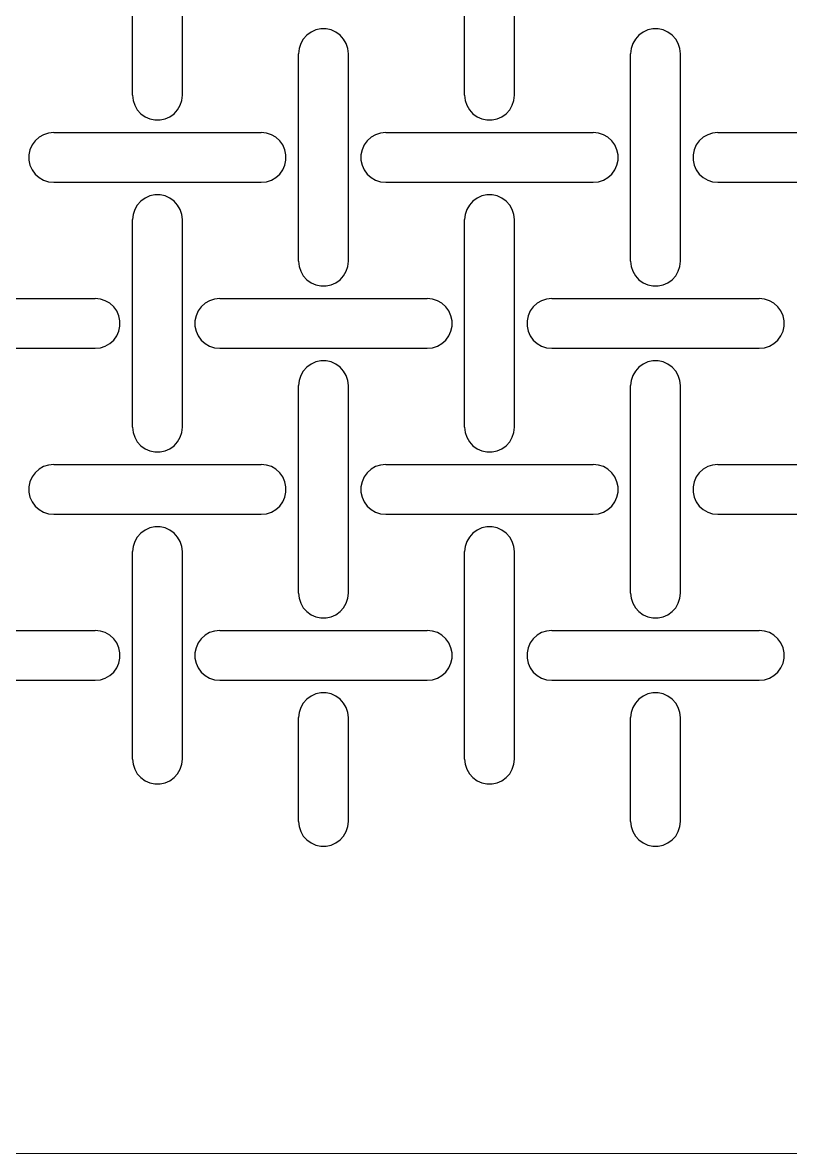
# Model space of a CAD drawing. Header units: metres. Extents: x 0 to 140, y -20 to 220.
# Drawn here: x 41.9 to 88.1, y -20 to 48.1 of the extents above; entities that cross this region are included whole.
import ezdxf

# ---------------------------------------------------------------- set-up
doc = ezdxf.new("R2010")
doc.units = ezdxf.units.M

msp = doc.modelspace()

# ---------------------------------------------------------------- linework, layer by layer
for p, q in [((48.5, 43.75), (48.5, 56.25)), ((51.5, 43.75), (51.5, 56.25)), ((68.5, 43.75), (68.5, 56.25)), ((71.5, 43.75), (71.5, 56.25)), ((59.843, 47.742), (59.536, 47.677)), ((60.157, 47.742), (59.843, 47.742)), ((60.464, 47.677), (60.157, 47.742)), ((79.843, 47.742), (79.536, 47.677)), ((80.157, 47.742), (79.843, 47.742)), ((80.464, 47.677), (80.157, 47.742)), ((58.786, 47.132), (58.63, 46.86)), ((58.996, 47.365), (58.786, 47.132)), ((59.25, 47.549), (58.996, 47.365)), ((59.536, 47.677), (59.25, 47.549)), ((60.75, 47.549), (60.464, 47.677)), ((61.004, 47.365), (60.75, 47.549)), ((61.214, 47.132), (61.004, 47.365)), ((61.37, 46.86), (61.214, 47.132)), ((78.786, 47.132), (78.63, 46.86)), ((78.996, 47.365), (78.786, 47.132)), ((79.25, 47.549), (78.996, 47.365)), ((79.536, 47.677), (79.25, 47.549)), ((80.75, 47.549), (80.464, 47.677)), ((81.004, 47.365), (80.75, 47.549)), ((81.214, 47.132), (81.004, 47.365)), ((81.37, 46.86), (81.214, 47.132)), ((58.533, 46.562), (58.5, 46.25)), ((58.63, 46.86), (58.533, 46.562)), ((61.467, 46.562), (61.37, 46.86)), ((61.5, 46.25), (61.467, 46.562)), ((78.533, 46.562), (78.5, 46.25)), ((78.63, 46.86), (78.533, 46.562)), ((81.467, 46.562), (81.37, 46.86)), ((81.5, 46.25), (81.467, 46.562)), ((58.5, 33.75), (58.5, 46.25)), ((61.5, 33.75), (61.5, 46.25)), ((78.5, 33.75), (78.5, 46.25)), ((81.5, 33.75), (81.5, 46.25)), ((48.5, 43.75), (48.533, 43.438)), ((51.467, 43.438), (51.5, 43.75)), ((68.5, 43.75), (68.533, 43.438)), ((71.467, 43.438), (71.5, 43.75)), ((48.533, 43.438), (48.63, 43.14)), ((48.63, 43.14), (48.786, 42.868)), ((51.214, 42.868), (51.37, 43.14)), ((51.37, 43.14), (51.467, 43.438)), ((68.533, 43.438), (68.63, 43.14)), ((68.63, 43.14), (68.786, 42.868)), ((71.214, 42.868), (71.37, 43.14)), ((71.37, 43.14), (71.467, 43.438)), ((48.786, 42.868), (48.996, 42.635)), ((48.996, 42.635), (49.25, 42.451)), ((49.25, 42.451), (49.536, 42.323)), ((49.536, 42.323), (49.843, 42.258)), ((49.843, 42.258), (50.157, 42.258)), ((50.157, 42.258), (50.464, 42.323)), ((50.464, 42.323), (50.75, 42.451)), ((50.75, 42.451), (51.004, 42.635)), ((51.004, 42.635), (51.214, 42.868)), ((68.786, 42.868), (68.996, 42.635)), ((68.996, 42.635), (69.25, 42.451)), ((69.25, 42.451), (69.536, 42.323)), ((69.536, 42.323), (69.843, 42.258)), ((69.843, 42.258), (70.157, 42.258)), ((70.157, 42.258), (70.464, 42.323)), ((70.464, 42.323), (70.75, 42.451)), ((70.75, 42.451), (71.004, 42.635)), ((71.004, 42.635), (71.214, 42.868)), ((42.635, 41.004), (42.451, 40.75)), ((42.868, 41.214), (42.635, 41.004)), ((43.14, 41.37), (42.868, 41.214)), ((43.438, 41.467), (43.14, 41.37)), ((43.75, 41.5), (43.438, 41.467)), ((43.75, 41.5), (56.25, 41.5)), ((56.562, 41.467), (56.25, 41.5)), ((56.86, 41.37), (56.562, 41.467)), ((57.132, 41.214), (56.86, 41.37)), ((57.365, 41.004), (57.132, 41.214)), ((57.549, 40.75), (57.365, 41.004)), ((62.635, 41.004), (62.451, 40.75)), ((62.868, 41.214), (62.635, 41.004)), ((63.14, 41.37), (62.868, 41.214)), ((63.438, 41.467), (63.14, 41.37)), ((63.75, 41.5), (63.438, 41.467)), ((63.75, 41.5), (76.25, 41.5)), ((76.562, 41.467), (76.25, 41.5)), ((76.86, 41.37), (76.562, 41.467)), ((77.132, 41.214), (76.86, 41.37)), ((77.365, 41.004), (77.132, 41.214)), ((77.549, 40.75), (77.365, 41.004)), ((82.635, 41.004), (82.451, 40.75)), ((82.868, 41.214), (82.635, 41.004)), ((83.14, 41.37), (82.868, 41.214)), ((83.438, 41.467), (83.14, 41.37)), ((83.75, 41.5), (83.438, 41.467)), ((83.75, 41.5), (96.25, 41.5)), ((42.323, 40.464), (42.258, 40.157)), ((42.451, 40.75), (42.323, 40.464)), ((57.677, 40.464), (57.549, 40.75)), ((57.742, 40.157), (57.677, 40.464)), ((62.323, 40.464), (62.258, 40.157)), ((62.451, 40.75), (62.323, 40.464)), ((77.677, 40.464), (77.549, 40.75)), ((77.742, 40.157), (77.677, 40.464)), ((82.323, 40.464), (82.258, 40.157)), ((82.451, 40.75), (82.323, 40.464)), ((42.258, 40.157), (42.258, 39.843)), ((42.258, 39.843), (42.323, 39.536)), ((42.323, 39.536), (42.451, 39.25)), ((57.549, 39.25), (57.677, 39.536)), ((57.677, 39.536), (57.742, 39.843)), ((57.742, 39.843), (57.742, 40.157)), ((62.258, 40.157), (62.258, 39.843)), ((62.258, 39.843), (62.323, 39.536)), ((62.323, 39.536), (62.451, 39.25)), ((77.549, 39.25), (77.677, 39.536)), ((77.677, 39.536), (77.742, 39.843)), ((77.742, 39.843), (77.742, 40.157)), ((82.258, 40.157), (82.258, 39.843)), ((82.258, 39.843), (82.323, 39.536)), ((82.323, 39.536), (82.451, 39.25)), ((42.451, 39.25), (42.635, 38.996)), ((42.635, 38.996), (42.868, 38.786)), ((57.132, 38.786), (57.365, 38.996)), ((57.365, 38.996), (57.549, 39.25)), ((62.451, 39.25), (62.635, 38.996)), ((62.635, 38.996), (62.868, 38.786)), ((77.132, 38.786), (77.365, 38.996)), ((77.365, 38.996), (77.549, 39.25)), ((82.451, 39.25), (82.635, 38.996)), ((82.635, 38.996), (82.868, 38.786)), ((42.868, 38.786), (43.14, 38.63)), ((43.14, 38.63), (43.438, 38.533)), ((43.438, 38.533), (43.75, 38.5)), ((43.75, 38.5), (56.25, 38.5)), ((56.25, 38.5), (56.562, 38.533)), ((56.562, 38.533), (56.86, 38.63)), ((56.86, 38.63), (57.132, 38.786)), ((62.868, 38.786), (63.14, 38.63)), ((63.14, 38.63), (63.438, 38.533)), ((63.438, 38.533), (63.75, 38.5)), ((63.75, 38.5), (76.25, 38.5)), ((76.25, 38.5), (76.562, 38.533)), ((76.562, 38.533), (76.86, 38.63)), ((76.86, 38.63), (77.132, 38.786)), ((82.868, 38.786), (83.14, 38.63)), ((83.14, 38.63), (83.438, 38.533)), ((83.438, 38.533), (83.75, 38.5)), ((83.75, 38.5), (96.25, 38.5)), ((49.25, 37.549), (48.996, 37.365)), ((49.536, 37.677), (49.25, 37.549)), ((49.843, 37.742), (49.536, 37.677)), ((50.157, 37.742), (49.843, 37.742)), ((50.464, 37.677), (50.157, 37.742)), ((50.75, 37.549), (50.464, 37.677)), ((51.004, 37.365), (50.75, 37.549)), ((69.25, 37.549), (68.996, 37.365)), ((69.536, 37.677), (69.25, 37.549)), ((69.843, 37.742), (69.536, 37.677)), ((70.157, 37.742), (69.843, 37.742)), ((70.464, 37.677), (70.157, 37.742)), ((70.75, 37.549), (70.464, 37.677)), ((71.004, 37.365), (70.75, 37.549)), ((48.63, 36.86), (48.533, 36.562)), ((48.786, 37.132), (48.63, 36.86)), ((48.996, 37.365), (48.786, 37.132)), ((51.214, 37.132), (51.004, 37.365)), ((51.37, 36.86), (51.214, 37.132)), ((51.467, 36.562), (51.37, 36.86)), ((68.63, 36.86), (68.533, 36.562)), ((68.786, 37.132), (68.63, 36.86)), ((68.996, 37.365), (68.786, 37.132)), ((71.214, 37.132), (71.004, 37.365)), ((71.37, 36.86), (71.214, 37.132)), ((71.467, 36.562), (71.37, 36.86)), ((48.533, 36.562), (48.5, 36.25)), ((48.5, 23.75), (48.5, 36.25)), ((51.5, 36.25), (51.467, 36.562)), ((51.5, 23.75), (51.5, 36.25)), ((68.533, 36.562), (68.5, 36.25)), ((68.5, 23.75), (68.5, 36.25)), ((71.5, 36.25), (71.467, 36.562)), ((71.5, 23.75), (71.5, 36.25)), ((58.5, 33.75), (58.533, 33.438)), ((58.533, 33.438), (58.63, 33.14)), ((61.37, 33.14), (61.467, 33.438)), ((61.467, 33.438), (61.5, 33.75)), ((78.5, 33.75), (78.533, 33.438)), ((78.533, 33.438), (78.63, 33.14)), ((81.37, 33.14), (81.467, 33.438)), ((81.467, 33.438), (81.5, 33.75)), ((58.63, 33.14), (58.786, 32.868)), ((58.786, 32.868), (58.996, 32.635)), ((61.004, 32.635), (61.214, 32.868)), ((61.214, 32.868), (61.37, 33.14)), ((78.63, 33.14), (78.786, 32.868)), ((78.786, 32.868), (78.996, 32.635)), ((81.004, 32.635), (81.214, 32.868)), ((81.214, 32.868), (81.37, 33.14)), ((58.996, 32.635), (59.25, 32.451)), ((59.25, 32.451), (59.536, 32.323)), ((59.536, 32.323), (59.843, 32.258)), ((59.843, 32.258), (60.157, 32.258)), ((60.157, 32.258), (60.464, 32.323)), ((60.464, 32.323), (60.75, 32.451)), ((60.75, 32.451), (61.004, 32.635)), ((78.996, 32.635), (79.25, 32.451)), ((79.25, 32.451), (79.536, 32.323)), ((79.536, 32.323), (79.843, 32.258)), ((79.843, 32.258), (80.157, 32.258)), ((80.157, 32.258), (80.464, 32.323)), ((80.464, 32.323), (80.75, 32.451)), ((80.75, 32.451), (81.004, 32.635)), ((33.75, 31.5), (46.25, 31.5)), ((46.562, 31.467), (46.25, 31.5)), ((46.86, 31.37), (46.562, 31.467)), ((47.132, 31.214), (46.86, 31.37)), ((53.14, 31.37), (52.868, 31.214)), ((53.438, 31.467), (53.14, 31.37)), ((53.75, 31.5), (53.438, 31.467)), ((53.75, 31.5), (66.25, 31.5)), ((66.562, 31.467), (66.25, 31.5)), ((66.86, 31.37), (66.562, 31.467)), ((67.132, 31.214), (66.86, 31.37)), ((73.14, 31.37), (72.868, 31.214)), ((73.438, 31.467), (73.14, 31.37)), ((73.75, 31.5), (73.438, 31.467)), ((73.75, 31.5), (86.25, 31.5)), ((86.562, 31.467), (86.25, 31.5)), ((86.86, 31.37), (86.562, 31.467)), ((87.132, 31.214), (86.86, 31.37)), ((47.365, 31.004), (47.132, 31.214)), ((47.549, 30.75), (47.365, 31.004)), ((47.677, 30.464), (47.549, 30.75)), ((52.451, 30.75), (52.323, 30.464)), ((52.635, 31.004), (52.451, 30.75)), ((52.868, 31.214), (52.635, 31.004)), ((67.365, 31.004), (67.132, 31.214)), ((67.549, 30.75), (67.365, 31.004)), ((67.677, 30.464), (67.549, 30.75)), ((72.451, 30.75), (72.323, 30.464)), ((72.635, 31.004), (72.451, 30.75)), ((72.868, 31.214), (72.635, 31.004)), ((87.365, 31.004), (87.132, 31.214)), ((87.549, 30.75), (87.365, 31.004)), ((87.677, 30.464), (87.549, 30.75)), ((47.742, 30.157), (47.677, 30.464)), ((47.742, 29.843), (47.742, 30.157)), ((52.323, 30.464), (52.258, 30.157)), ((52.258, 30.157), (52.258, 29.843)), ((67.742, 30.157), (67.677, 30.464)), ((67.742, 29.843), (67.742, 30.157)), ((72.323, 30.464), (72.258, 30.157)), ((72.258, 30.157), (72.258, 29.843)), ((87.742, 30.157), (87.677, 30.464)), ((87.742, 29.843), (87.742, 30.157)), ((47.549, 29.25), (47.677, 29.536)), ((47.677, 29.536), (47.742, 29.843)), ((52.258, 29.843), (52.323, 29.536)), ((52.323, 29.536), (52.451, 29.25)), ((67.549, 29.25), (67.677, 29.536)), ((67.677, 29.536), (67.742, 29.843)), ((72.258, 29.843), (72.323, 29.536)), ((72.323, 29.536), (72.451, 29.25)), ((87.549, 29.25), (87.677, 29.536)), ((87.677, 29.536), (87.742, 29.843)), ((46.562, 28.533), (46.86, 28.63)), ((46.86, 28.63), (47.132, 28.786)), ((47.132, 28.786), (47.365, 28.996)), ((47.365, 28.996), (47.549, 29.25)), ((52.451, 29.25), (52.635, 28.996)), ((52.635, 28.996), (52.868, 28.786)), ((52.868, 28.786), (53.14, 28.63)), ((53.14, 28.63), (53.438, 28.533)), ((66.562, 28.533), (66.86, 28.63)), ((66.86, 28.63), (67.132, 28.786)), ((67.132, 28.786), (67.365, 28.996)), ((67.365, 28.996), (67.549, 29.25)), ((72.451, 29.25), (72.635, 28.996)), ((72.635, 28.996), (72.868, 28.786)), ((72.868, 28.786), (73.14, 28.63)), ((73.14, 28.63), (73.438, 28.533)), ((86.562, 28.533), (86.86, 28.63)), ((86.86, 28.63), (87.132, 28.786)), ((87.132, 28.786), (87.365, 28.996)), ((87.365, 28.996), (87.549, 29.25)), ((33.75, 28.5), (46.25, 28.5)), ((46.25, 28.5), (46.562, 28.533)), ((53.438, 28.533), (53.75, 28.5)), ((53.75, 28.5), (66.25, 28.5)), ((66.25, 28.5), (66.562, 28.533)), ((73.438, 28.533), (73.75, 28.5)), ((73.75, 28.5), (86.25, 28.5)), ((86.25, 28.5), (86.562, 28.533)), ((58.996, 27.365), (58.786, 27.132)), ((59.25, 27.549), (58.996, 27.365)), ((59.536, 27.677), (59.25, 27.549)), ((59.843, 27.742), (59.536, 27.677)), ((60.157, 27.742), (59.843, 27.742)), ((60.464, 27.677), (60.157, 27.742)), ((60.75, 27.549), (60.464, 27.677)), ((61.004, 27.365), (60.75, 27.549)), ((61.214, 27.132), (61.004, 27.365)), ((78.996, 27.365), (78.786, 27.132)), ((79.25, 27.549), (78.996, 27.365)), ((79.536, 27.677), (79.25, 27.549)), ((79.843, 27.742), (79.536, 27.677)), ((80.157, 27.742), (79.843, 27.742)), ((80.464, 27.677), (80.157, 27.742)), ((80.75, 27.549), (80.464, 27.677)), ((81.004, 27.365), (80.75, 27.549)), ((81.214, 27.132), (81.004, 27.365)), ((58.63, 26.86), (58.533, 26.562)), ((58.786, 27.132), (58.63, 26.86)), ((61.37, 26.86), (61.214, 27.132)), ((61.467, 26.562), (61.37, 26.86)), ((78.63, 26.86), (78.533, 26.562)), ((78.786, 27.132), (78.63, 26.86)), ((81.37, 26.86), (81.214, 27.132)), ((81.467, 26.562), (81.37, 26.86)), ((58.533, 26.562), (58.5, 26.25)), ((58.5, 13.75), (58.5, 26.25)), ((61.5, 26.25), (61.467, 26.562)), ((61.5, 13.75), (61.5, 26.25)), ((78.533, 26.562), (78.5, 26.25)), ((78.5, 13.75), (78.5, 26.25)), ((81.5, 26.25), (81.467, 26.562)), ((81.5, 13.75), (81.5, 26.25)), ((48.5, 23.75), (48.533, 23.438)), ((48.533, 23.438), (48.63, 23.14)), ((51.37, 23.14), (51.467, 23.438)), ((51.467, 23.438), (51.5, 23.75)), ((68.5, 23.75), (68.533, 23.438)), ((68.533, 23.438), (68.63, 23.14)), ((71.37, 23.14), (71.467, 23.438)), ((71.467, 23.438), (71.5, 23.75)), ((48.63, 23.14), (48.786, 22.868)), ((48.786, 22.868), (48.996, 22.635)), ((48.996, 22.635), (49.25, 22.451)), ((50.75, 22.451), (51.004, 22.635)), ((51.004, 22.635), (51.214, 22.868)), ((51.214, 22.868), (51.37, 23.14)), ((68.63, 23.14), (68.786, 22.868)), ((68.786, 22.868), (68.996, 22.635)), ((68.996, 22.635), (69.25, 22.451)), ((70.75, 22.451), (71.004, 22.635)), ((71.004, 22.635), (71.214, 22.868)), ((71.214, 22.868), (71.37, 23.14)), ((49.25, 22.451), (49.536, 22.323)), ((49.536, 22.323), (49.843, 22.258)), ((49.843, 22.258), (50.157, 22.258)), ((50.157, 22.258), (50.464, 22.323)), ((50.464, 22.323), (50.75, 22.451)), ((69.25, 22.451), (69.536, 22.323)), ((69.536, 22.323), (69.843, 22.258)), ((69.843, 22.258), (70.157, 22.258)), ((70.157, 22.258), (70.464, 22.323)), ((70.464, 22.323), (70.75, 22.451)), ((42.868, 21.214), (42.635, 21.004)), ((43.14, 21.37), (42.868, 21.214)), ((43.438, 21.467), (43.14, 21.37)), ((43.75, 21.5), (43.438, 21.467)), ((43.75, 21.5), (56.25, 21.5)), ((56.562, 21.467), (56.25, 21.5)), ((56.86, 21.37), (56.562, 21.467)), ((57.132, 21.214), (56.86, 21.37)), ((57.365, 21.004), (57.132, 21.214)), ((62.868, 21.214), (62.635, 21.004)), ((63.14, 21.37), (62.868, 21.214)), ((63.438, 21.467), (63.14, 21.37)), ((63.75, 21.5), (63.438, 21.467)), ((63.75, 21.5), (76.25, 21.5)), ((76.562, 21.467), (76.25, 21.5)), ((76.86, 21.37), (76.562, 21.467)), ((77.132, 21.214), (76.86, 21.37)), ((77.365, 21.004), (77.132, 21.214)), ((82.868, 21.214), (82.635, 21.004)), ((83.14, 21.37), (82.868, 21.214)), ((83.438, 21.467), (83.14, 21.37)), ((83.75, 21.5), (83.438, 21.467)), ((83.75, 21.5), (96.25, 21.5)), ((42.323, 20.464), (42.258, 20.157)), ((42.451, 20.75), (42.323, 20.464)), ((42.635, 21.004), (42.451, 20.75)), ((57.549, 20.75), (57.365, 21.004)), ((57.677, 20.464), (57.549, 20.75)), ((57.742, 20.157), (57.677, 20.464)), ((62.323, 20.464), (62.258, 20.157)), ((62.451, 20.75), (62.323, 20.464)), ((62.635, 21.004), (62.451, 20.75)), ((77.549, 20.75), (77.365, 21.004)), ((77.677, 20.464), (77.549, 20.75)), ((77.742, 20.157), (77.677, 20.464)), ((82.323, 20.464), (82.258, 20.157)), ((82.451, 20.75), (82.323, 20.464)), ((82.635, 21.004), (82.451, 20.75)), ((42.258, 20.157), (42.258, 19.843)), ((42.258, 19.843), (42.323, 19.536)), ((57.677, 19.536), (57.742, 19.843)), ((57.742, 19.843), (57.742, 20.157)), ((62.258, 20.157), (62.258, 19.843)), ((62.258, 19.843), (62.323, 19.536)), ((77.677, 19.536), (77.742, 19.843)), ((77.742, 19.843), (77.742, 20.157)), ((82.258, 20.157), (82.258, 19.843)), ((82.258, 19.843), (82.323, 19.536)), ((42.323, 19.536), (42.451, 19.25)), ((42.451, 19.25), (42.635, 18.996)), ((57.365, 18.996), (57.549, 19.25)), ((57.549, 19.25), (57.677, 19.536)), ((62.323, 19.536), (62.451, 19.25)), ((62.451, 19.25), (62.635, 18.996)), ((77.365, 18.996), (77.549, 19.25)), ((77.549, 19.25), (77.677, 19.536)), ((82.323, 19.536), (82.451, 19.25)), ((82.451, 19.25), (82.635, 18.996)), ((42.635, 18.996), (42.868, 18.786)), ((42.868, 18.786), (43.14, 18.63)), ((43.14, 18.63), (43.438, 18.533)), ((43.438, 18.533), (43.75, 18.5)), ((43.75, 18.5), (56.25, 18.5)), ((56.25, 18.5), (56.562, 18.533)), ((56.562, 18.533), (56.86, 18.63)), ((56.86, 18.63), (57.132, 18.786)), ((57.132, 18.786), (57.365, 18.996)), ((62.635, 18.996), (62.868, 18.786)), ((62.868, 18.786), (63.14, 18.63)), ((63.14, 18.63), (63.438, 18.533)), ((63.438, 18.533), (63.75, 18.5)), ((63.75, 18.5), (76.25, 18.5)), ((76.25, 18.5), (76.562, 18.533)), ((76.562, 18.533), (76.86, 18.63)), ((76.86, 18.63), (77.132, 18.786)), ((77.132, 18.786), (77.365, 18.996)), ((82.635, 18.996), (82.868, 18.786)), ((82.868, 18.786), (83.14, 18.63)), ((83.14, 18.63), (83.438, 18.533)), ((83.438, 18.533), (83.75, 18.5)), ((83.75, 18.5), (96.25, 18.5)), ((49.843, 17.742), (49.536, 17.677)), ((50.157, 17.742), (49.843, 17.742)), ((50.464, 17.677), (50.157, 17.742)), ((69.843, 17.742), (69.536, 17.677)), ((70.157, 17.742), (69.843, 17.742)), ((70.464, 17.677), (70.157, 17.742)), ((48.786, 17.132), (48.63, 16.86)), ((48.996, 17.365), (48.786, 17.132)), ((49.25, 17.549), (48.996, 17.365)), ((49.536, 17.677), (49.25, 17.549)), ((50.75, 17.549), (50.464, 17.677)), ((51.004, 17.365), (50.75, 17.549)), ((51.214, 17.132), (51.004, 17.365)), ((51.37, 16.86), (51.214, 17.132)), ((68.786, 17.132), (68.63, 16.86)), ((68.996, 17.365), (68.786, 17.132)), ((69.25, 17.549), (68.996, 17.365)), ((69.536, 17.677), (69.25, 17.549)), ((70.75, 17.549), (70.464, 17.677)), ((71.004, 17.365), (70.75, 17.549)), ((71.214, 17.132), (71.004, 17.365)), ((71.37, 16.86), (71.214, 17.132)), ((48.533, 16.562), (48.5, 16.25)), ((48.63, 16.86), (48.533, 16.562)), ((51.467, 16.562), (51.37, 16.86)), ((51.5, 16.25), (51.467, 16.562)), ((68.533, 16.562), (68.5, 16.25)), ((68.63, 16.86), (68.533, 16.562)), ((71.467, 16.562), (71.37, 16.86)), ((71.5, 16.25), (71.467, 16.562)), ((48.5, 3.75), (48.5, 16.25)), ((51.5, 3.75), (51.5, 16.25)), ((68.5, 3.75), (68.5, 16.25)), ((71.5, 3.75), (71.5, 16.25)), ((58.5, 13.75), (58.533, 13.438)), ((61.467, 13.438), (61.5, 13.75)), ((78.5, 13.75), (78.533, 13.438)), ((81.467, 13.438), (81.5, 13.75)), ((58.533, 13.438), (58.63, 13.14)), ((58.63, 13.14), (58.786, 12.868)), ((61.214, 12.868), (61.37, 13.14)), ((61.37, 13.14), (61.467, 13.438)), ((78.533, 13.438), (78.63, 13.14)), ((78.63, 13.14), (78.786, 12.868)), ((81.214, 12.868), (81.37, 13.14)), ((81.37, 13.14), (81.467, 13.438)), ((58.786, 12.868), (58.996, 12.635)), ((58.996, 12.635), (59.25, 12.451)), ((59.25, 12.451), (59.536, 12.323)), ((59.536, 12.323), (59.843, 12.258)), ((60.157, 12.258), (60.464, 12.323)), ((60.464, 12.323), (60.75, 12.451)), ((60.75, 12.451), (61.004, 12.635)), ((61.004, 12.635), (61.214, 12.868)), ((78.786, 12.868), (78.996, 12.635)), ((78.996, 12.635), (79.25, 12.451)), ((79.25, 12.451), (79.536, 12.323)), ((79.536, 12.323), (79.843, 12.258)), ((80.157, 12.258), (80.464, 12.323)), ((80.464, 12.323), (80.75, 12.451)), ((80.75, 12.451), (81.004, 12.635)), ((81.004, 12.635), (81.214, 12.868)), ((59.843, 12.258), (60.157, 12.258)), ((79.843, 12.258), (80.157, 12.258)), ((33.75, 11.5), (46.25, 11.5)), ((46.562, 11.467), (46.25, 11.5)), ((46.86, 11.37), (46.562, 11.467)), ((47.132, 11.214), (46.86, 11.37)), ((47.365, 11.004), (47.132, 11.214)), ((47.549, 10.75), (47.365, 11.004)), ((52.635, 11.004), (52.451, 10.75)), ((52.868, 11.214), (52.635, 11.004)), ((53.14, 11.37), (52.868, 11.214)), ((53.438, 11.467), (53.14, 11.37)), ((53.75, 11.5), (53.438, 11.467)), ((53.75, 11.5), (66.25, 11.5)), ((66.562, 11.467), (66.25, 11.5)), ((66.86, 11.37), (66.562, 11.467)), ((67.132, 11.214), (66.86, 11.37)), ((67.365, 11.004), (67.132, 11.214)), ((67.549, 10.75), (67.365, 11.004)), ((72.635, 11.004), (72.451, 10.75)), ((72.868, 11.214), (72.635, 11.004)), ((73.14, 11.37), (72.868, 11.214)), ((73.438, 11.467), (73.14, 11.37)), ((73.75, 11.5), (73.438, 11.467)), ((73.75, 11.5), (86.25, 11.5)), ((86.562, 11.467), (86.25, 11.5)), ((86.86, 11.37), (86.562, 11.467)), ((87.132, 11.214), (86.86, 11.37)), ((87.365, 11.004), (87.132, 11.214)), ((87.549, 10.75), (87.365, 11.004)), ((47.677, 10.464), (47.549, 10.75)), ((47.742, 10.157), (47.677, 10.464)), ((52.323, 10.464), (52.258, 10.157)), ((52.451, 10.75), (52.323, 10.464)), ((67.677, 10.464), (67.549, 10.75)), ((67.742, 10.157), (67.677, 10.464)), ((72.323, 10.464), (72.258, 10.157)), ((72.451, 10.75), (72.323, 10.464)), ((87.677, 10.464), (87.549, 10.75)), ((87.742, 10.157), (87.677, 10.464)), ((47.677, 9.536), (47.742, 9.843)), ((47.742, 9.843), (47.742, 10.157)), ((52.258, 10.157), (52.258, 9.843)), ((52.258, 9.843), (52.323, 9.536)), ((67.677, 9.536), (67.742, 9.843)), ((67.742, 9.843), (67.742, 10.157)), ((72.258, 10.157), (72.258, 9.843)), ((72.258, 9.843), (72.323, 9.536)), ((87.677, 9.536), (87.742, 9.843)), ((87.742, 9.843), (87.742, 10.157)), ((47.132, 8.786), (47.365, 8.996)), ((47.365, 8.996), (47.549, 9.25)), ((47.549, 9.25), (47.677, 9.536)), ((52.323, 9.536), (52.451, 9.25)), ((52.451, 9.25), (52.635, 8.996)), ((52.635, 8.996), (52.868, 8.786)), ((67.132, 8.786), (67.365, 8.996)), ((67.365, 8.996), (67.549, 9.25)), ((67.549, 9.25), (67.677, 9.536)), ((72.323, 9.536), (72.451, 9.25)), ((72.451, 9.25), (72.635, 8.996)), ((72.635, 8.996), (72.868, 8.786)), ((87.132, 8.786), (87.365, 8.996)), ((87.365, 8.996), (87.549, 9.25)), ((87.549, 9.25), (87.677, 9.536)), ((33.75, 8.5), (46.25, 8.5)), ((46.25, 8.5), (46.562, 8.533)), ((46.562, 8.533), (46.86, 8.63)), ((46.86, 8.63), (47.132, 8.786)), ((52.868, 8.786), (53.14, 8.63)), ((53.14, 8.63), (53.438, 8.533)), ((53.438, 8.533), (53.75, 8.5)), ((53.75, 8.5), (66.25, 8.5)), ((66.25, 8.5), (66.562, 8.533)), ((66.562, 8.533), (66.86, 8.63)), ((66.86, 8.63), (67.132, 8.786)), ((72.868, 8.786), (73.14, 8.63)), ((73.14, 8.63), (73.438, 8.533)), ((73.438, 8.533), (73.75, 8.5)), ((73.75, 8.5), (86.25, 8.5)), ((86.25, 8.5), (86.562, 8.533)), ((86.562, 8.533), (86.86, 8.63)), ((86.86, 8.63), (87.132, 8.786)), ((59.25, 7.549), (58.996, 7.365)), ((59.536, 7.677), (59.25, 7.549)), ((59.843, 7.742), (59.536, 7.677)), ((60.157, 7.742), (59.843, 7.742)), ((60.464, 7.677), (60.157, 7.742)), ((60.75, 7.549), (60.464, 7.677)), ((61.004, 7.365), (60.75, 7.549)), ((79.25, 7.549), (78.996, 7.365)), ((79.536, 7.677), (79.25, 7.549)), ((79.843, 7.742), (79.536, 7.677)), ((80.157, 7.742), (79.843, 7.742)), ((80.464, 7.677), (80.157, 7.742)), ((80.75, 7.549), (80.464, 7.677)), ((81.004, 7.365), (80.75, 7.549)), ((58.63, 6.86), (58.533, 6.562)), ((58.786, 7.132), (58.63, 6.86)), ((58.996, 7.365), (58.786, 7.132)), ((61.214, 7.132), (61.004, 7.365)), ((61.37, 6.86), (61.214, 7.132)), ((61.467, 6.562), (61.37, 6.86)), ((78.63, 6.86), (78.533, 6.562)), ((78.786, 7.132), (78.63, 6.86)), ((78.996, 7.365), (78.786, 7.132)), ((81.214, 7.132), (81.004, 7.365)), ((81.37, 6.86), (81.214, 7.132)), ((81.467, 6.562), (81.37, 6.86)), ((58.533, 6.562), (58.5, 6.25)), ((58.5, 0), (58.5, 6.25)), ((61.5, 6.25), (61.467, 6.562)), ((61.5, 0), (61.5, 6.25)), ((78.533, 6.562), (78.5, 6.25)), ((78.5, 0), (78.5, 6.25)), ((81.5, 6.25), (81.467, 6.562)), ((81.5, 0), (81.5, 6.25)), ((48.5, 3.75), (48.533, 3.438)), ((48.533, 3.438), (48.63, 3.14)), ((51.37, 3.14), (51.467, 3.438)), ((51.467, 3.438), (51.5, 3.75)), ((68.5, 3.75), (68.533, 3.438)), ((68.533, 3.438), (68.63, 3.14)), ((71.37, 3.14), (71.467, 3.438)), ((71.467, 3.438), (71.5, 3.75)), ((48.63, 3.14), (48.786, 2.868)), ((48.786, 2.868), (48.996, 2.635)), ((51.004, 2.635), (51.214, 2.868)), ((51.214, 2.868), (51.37, 3.14)), ((68.63, 3.14), (68.786, 2.868)), ((68.786, 2.868), (68.996, 2.635)), ((71.004, 2.635), (71.214, 2.868)), ((71.214, 2.868), (71.37, 3.14)), ((48.996, 2.635), (49.25, 2.451)), ((49.25, 2.451), (49.536, 2.323)), ((49.536, 2.323), (49.843, 2.258)), ((49.843, 2.258), (50.157, 2.258)), ((50.157, 2.258), (50.464, 2.323)), ((50.464, 2.323), (50.75, 2.451)), ((50.75, 2.451), (51.004, 2.635)), ((68.996, 2.635), (69.25, 2.451)), ((69.25, 2.451), (69.536, 2.323)), ((69.536, 2.323), (69.843, 2.258)), ((69.843, 2.258), (70.157, 2.258)), ((70.157, 2.258), (70.464, 2.323)), ((70.464, 2.323), (70.75, 2.451)), ((70.75, 2.451), (71.004, 2.635)), ((58.5, 0), (58.533, -0.312)), ((78.5, 0), (78.533, -0.312)), ((58.533, -0.312), (58.63, -0.61)), ((58.63, -0.61), (58.786, -0.882)), ((61.214, -0.882), (61.37, -0.61)), ((61.37, -0.61), (61.467, -0.312)), ((61.467, -0.312), (61.5, 0)), ((78.533, -0.312), (78.63, -0.61)), ((78.63, -0.61), (78.786, -0.882)), ((81.214, -0.882), (81.37, -0.61)), ((81.37, -0.61), (81.467, -0.312)), ((81.467, -0.312), (81.5, 0)), ((58.786, -0.882), (58.996, -1.115)), ((58.996, -1.115), (59.25, -1.299)), ((59.25, -1.299), (59.536, -1.427)), ((60.464, -1.427), (60.75, -1.299)), ((60.75, -1.299), (61.004, -1.115)), ((61.004, -1.115), (61.214, -0.882)), ((78.786, -0.882), (78.996, -1.115)), ((78.996, -1.115), (79.25, -1.299)), ((79.25, -1.299), (79.536, -1.427)), ((80.464, -1.427), (80.75, -1.299)), ((80.75, -1.299), (81.004, -1.115)), ((81.004, -1.115), (81.214, -0.882)), ((59.536, -1.427), (59.843, -1.492)), ((59.843, -1.492), (60.157, -1.492)), ((60.157, -1.492), (60.464, -1.427)), ((79.536, -1.427), (79.843, -1.492)), ((79.843, -1.492), (80.157, -1.492)), ((80.157, -1.492), (80.464, -1.427))]:
    msp.add_line(p, q)
at = {"lineweight": 0}
msp.add_line((0, -20), (140, -20), dxfattribs=at)

doc.saveas('drawing.dxf')
